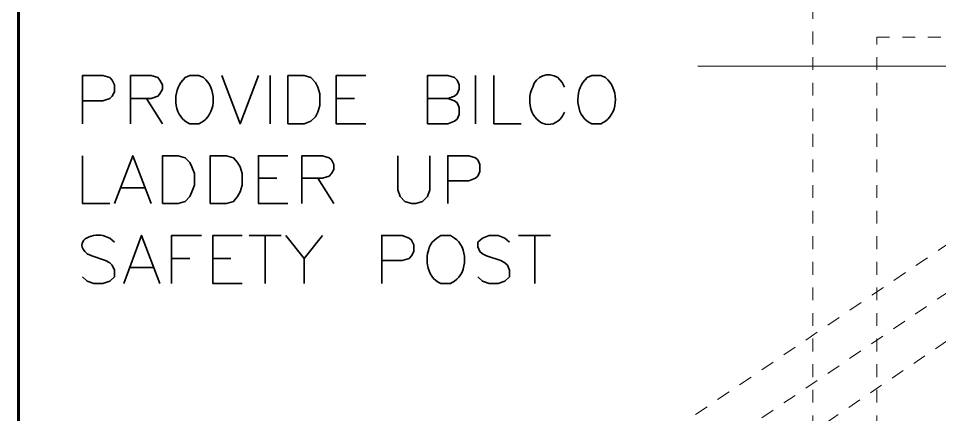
# Model space of a CAD drawing. Header units: inches. Extents: x 5 to 516, y -193 to 129.
# Drawn here: x 155.79 to 162.99, y -41.89 to -38.8 of the extents above; entities that cross this region are included whole.
import ezdxf

# ---------------------------------------------------------------- set-up
doc = ezdxf.new("R2010")
doc.units = ezdxf.units.IN
doc.header["$MEASUREMENT"] = 0
doc.linetypes.add('PDF_IMPORT', pattern=[1, 0.8, -0.2])
doc.layers.add('PDF3_Geometry', color=7, linetype='Continuous')

msp = doc.modelspace()

# ---------------------------------------------------------------- linework, layer by layer
at = {"layer": 'PDF3_Geometry', "lineweight": 60}
msp.add_lwpolyline([(290.7799874, -122.9609644), (290.7799874, -32.9700706), (155.7886422, -32.9700706), (155.7886422, -122.9609644)], dxfattribs=at)
at = {"layer": 'PDF3_Geometry', "linetype": 'PDF_IMPORT', "lineweight": 15, "ltscale": 0.134982}
msp.add_lwpolyline([(161.0816344, -41.8928316), (169.6377514, -36.1065386)], dxfattribs=at)
at = {"layer": 'PDF3_Geometry', "linetype": 'PDF_IMPORT', "lineweight": 15, "ltscale": 0.133359}
msp.add_lwpolyline([(161.2582859, -42.1494816), (169.8044107, -36.3731844)], dxfattribs=at)
at = {"layer": 'PDF3_Geometry', "linetype": 'PDF_IMPORT', "lineweight": 15, "ltscale": 0.13082}
msp.add_lwpolyline([(161.4316147, -42.4094679), (169.9610673, -36.6431698)], dxfattribs=at)
at = {"layer": 'PDF3_Geometry', "linetype": 'PDF_IMPORT', "lineweight": 15, "ltscale": 0.0625}
for points in [[(161.9982423, -43.7993798), (161.9982423, -38.3930579)], [(162.4982102, -38.9430221), (170.497705, -38.9430221)]]:
    msp.add_lwpolyline(points, dxfattribs=at)
at = {"layer": 'PDF3_Geometry', "linetype": 'PDF_IMPORT', "lineweight": 15, "ltscale": 0.075833}
msp.add_lwpolyline([(162.4982102, -43.7993798), (162.4982102, -38.9430199)], dxfattribs=at)
at = {"layer": 'PDF3_Geometry', "lineweight": 15}
msp.add_lwpolyline([(168.0245215, -44.0893596), (163.9647817, -39.1696752), (161.0982989, -39.1696752)], dxfattribs=at)
at = {"layer": 'PDF3_Geometry', "lineweight": 35}
for points in [[(156.2886067, -39.6196484), (156.2886067, -39.2430059), (156.4485965, -39.2430059), (156.5019264, -39.2596714), (156.5219251, -39.2796702), (156.5385907, -39.3163345), (156.5385907, -39.3696644), (156.5219251, -39.4029956), (156.5019264, -39.4229943), (156.4485965, -39.4396599), (156.2886067, -39.4396599)], [(156.6652509, -39.6196484), (156.6652509, -39.2430059), (156.8252406, -39.2430059), (156.8785705, -39.2596714), (156.8952361, -39.2796702), (156.9152349, -39.3163345), (156.9152349, -39.3496657), (156.8952361, -39.38633), (156.8785705, -39.4029956), (156.8252406, -39.4229943), (156.6652509, -39.4229943)], [(157.2352192, -39.2596698), (157.1985549, -39.2430042), (157.1285594, -39.2430042), (157.0918951, -39.2596698), (157.0585639, -39.2963341)], [(157.3785434, -39.2430042), (157.5218675, -39.6196467), (157.6651917, -39.2430042)], [(157.7551875, -39.2430042), (157.7551875, -39.6196467)], [(158.5051286, -39.6196484), (158.2718102, -39.6196484), (158.2718102, -39.2430059), (158.5051286, -39.2430059)], [(158.9851027, -39.6196484), (158.9851027, -39.2430059), (159.1450924, -39.2430059), (159.1984224, -39.2596714), (159.2184211, -39.2796702), (159.2350867, -39.3163345), (159.2350867, -39.3496657), (159.2184211, -39.38633), (159.1984224, -39.4029956), (159.1450924, -39.4229943), (158.9851027, -39.4229943)], [(159.3617468, -39.2430042), (159.3617468, -39.6196467)], [(159.5050753, -39.2430042), (159.5050753, -39.6196467), (159.718395, -39.6196467)], [(160.058371, -39.3329982), (160.0383723, -39.2963339), (160.0050411, -39.2596696)], [(160.3783418, -39.2596698), (160.3416775, -39.2430042), (160.271682, -39.2430042), (160.2350177, -39.2596698), (160.2016865, -39.2963341)], [(156.7885747, -39.4229921), (156.9152332, -39.6196462)], [(158.2718102, -39.4229921), (158.4151344, -39.4229921)], [(159.1450995, -39.4229921), (159.1984294, -39.4396577), (159.2184281, -39.4563233), (159.2350937, -39.4929877), (159.2350937, -39.5463176), (159.2184281, -39.5829819), (159.1984294, -39.5996475), (159.1450995, -39.6196462), (158.9851097, -39.6196462)], [(157.1285594, -39.6196467), (157.1985549, -39.6196467), (157.2352192, -39.599648)], [(160.271682, -39.6196467), (160.3416775, -39.6196467), (160.3783418, -39.599648)], [(156.2886067, -39.8696323), (156.2886067, -40.2429417), (156.5019264, -40.2429417)], [(156.5385907, -40.2429401), (156.6819149, -39.8696307), (156.825239, -40.2429401)], [(157.895172, -40.2429401), (157.6651868, -40.2429401), (157.6651868, -39.8696307), (157.895172, -39.8696307)], [(158.0051715, -40.2429401), (158.0051715, -39.8696307), (158.1651612, -39.8696307), (158.2184911, -39.8862963), (158.2351567, -39.9029619), (158.2551555, -39.9396262), (158.2551555, -39.9762905), (158.2351567, -40.0096217), (158.2184911, -40.0296205), (158.1651612, -40.0462861), (158.0051715, -40.0462861)], [(158.7551234, -39.8696323), (158.7551234, -40.1362819), (158.771789, -40.1896118), (158.8084533, -40.2262761), (158.8617832, -40.2429417), (158.8951144, -40.2429417), (158.9484443, -40.2262761), (158.9851087, -40.1896118), (159.0051074, -40.1362819), (159.0051074, -39.8696323)], [(159.1450995, -40.2429401), (159.1450995, -39.8696307), (159.3084224, -39.8696307), (159.3617523, -39.8862963), (159.3784179, -39.9029619), (159.3950835, -39.9396262), (159.3950835, -39.9929561), (159.3784179, -40.0296205), (159.3617523, -40.0462861), (159.3084224, -40.0662848), (159.1450995, -40.0662848)], [(157.6651868, -40.0462839), (157.8085109, -40.0462839)], [(158.1284953, -40.0462839), (158.2551538, -40.2429379)], [(156.5919185, -40.1196163), (156.7719069, -40.1196163)], [(156.5385907, -40.5462518), (156.5019264, -40.5129206), (156.4485965, -40.4929219)], [(156.6119231, -40.8695682), (156.7519142, -40.4929257), (156.8952383, -40.8695682)], [(156.9852309, -40.8695682), (156.9852309, -40.4929257), (157.2185493, -40.4929257)], [(157.5385326, -40.8695682), (157.3085473, -40.8695682), (157.3085473, -40.4929257), (157.5385326, -40.4929257)], [(157.5918543, -40.4929241), (157.8418383, -40.4929241)], [(157.7185145, -40.4929241), (157.7185145, -40.8695666)], [(157.8785113, -40.4929241), (158.0218355, -40.6729125), (158.0218355, -40.8695666)], [(158.1651547, -40.4929241), (158.0218306, -40.6729125)], [(158.6284632, -40.8695682), (158.6284632, -40.4929257), (158.788453, -40.4929257), (158.8417829, -40.5129244), (158.8617816, -40.52959), (158.8784472, -40.5662543), (158.8784472, -40.6195843), (158.8617816, -40.6529155), (158.8417829, -40.6729142), (158.788453, -40.6895798), (158.6284632, -40.6895798)], [(159.198418, -40.5129228), (159.1650868, -40.4929241), (159.0917582, -40.4929241), (159.058427, -40.5129228), (159.0217627, -40.546254)], [(159.6283991, -40.5462518), (159.5917348, -40.5129206), (159.5384049, -40.4929219), (159.4684094, -40.4929219), (159.4150795, -40.5129206), (159.3784152, -40.5462518), (159.3784152, -40.5829161), (159.3950808, -40.6195805), (159.4150795, -40.6362461), (159.4484107, -40.6529117), (159.5584036, -40.689576), (159.5917348, -40.7062416), (159.6117335, -40.7262403), (159.6283991, -40.7629046), (159.6283991, -40.8162345), (159.5917348, -40.8495657), (159.5384049, -40.8695644), (159.4684094, -40.8695644), (159.4150795, -40.8495657), (159.3784152, -40.8162345)], [(159.6983952, -40.4929241), (159.9483792, -40.4929241)], [(159.8250554, -40.4929241), (159.8250554, -40.8695666)], [(156.3252711, -40.6362461), (156.3619354, -40.6529117), (156.4685952, -40.689576), (156.5019264, -40.7062416), (156.5219251, -40.7262403), (156.5385907, -40.7629046), (156.5385907, -40.8162345), (156.5019264, -40.8495657), (156.4485965, -40.8695644), (156.378601, -40.8695644), (156.3252711, -40.8495657), (156.2886067, -40.8162345)], [(156.9852309, -40.672912), (157.1285551, -40.672912)], [(157.3085473, -40.672912), (157.4485383, -40.672912)], [(156.6652509, -40.7429081), (156.8419062, -40.7429081)], [(159.0917582, -40.8695666), (159.1650868, -40.8695666), (159.198418, -40.8495679)]]:
    msp.add_lwpolyline(points, dxfattribs=at)
for points in [[(157.8951796, -39.6196484), (157.8951796, -39.2430059), (158.0218382, -39.2430059), (158.0751681, -39.2596714), (158.1118324, -39.2963358), (158.128498, -39.3330001), (158.1451636, -39.38633), (158.1451636, -39.4763242), (158.128498, -39.5296541), (158.1118324, -39.5663185), (158.0751681, -39.5996497), (158.0218382, -39.6196484)], [(156.9152349, -40.2429401), (156.9152349, -39.8696307), (157.0385603, -39.8696307), (157.0918902, -39.8862963), (157.1285545, -39.9229606), (157.1452201, -39.9562918), (157.1652188, -40.0096217), (157.1652188, -40.099616), (157.1452201, -40.1529459), (157.1285545, -40.1896102), (157.0918902, -40.2262745), (157.0385603, -40.2429401)], [(157.2885426, -40.2429401), (157.2885426, -39.8696307), (157.4152012, -39.8696307), (157.4685311, -39.8862963), (157.5018623, -39.9229606), (157.521861, -39.9562918), (157.5385266, -40.0096217), (157.5385266, -40.099616), (157.521861, -40.1529459), (157.5018623, -40.1896102), (157.4685311, -40.2262745), (157.4152012, -40.2429401)]]:
    msp.add_lwpolyline(points, close=True, dxfattribs=at)
msp.add_ellipse((159.9313492, -39.4356635), major_axis=(0.0005074, 0.189851), ratio=0.77065333, start_param=1.001513143, end_param=4.196544096, dxfattribs=at)
for points in [[(160.0050411, -39.2596696), (159.9283238, -39.2103394), (159.8336076, -39.2480592), (159.808387, -39.3329982)], [(157.0585639, -39.2963341), (156.9888461, -39.3938279), (157.0081782, -39.573983), (157.1285594, -39.6196467)], [(157.2352192, -39.599648), (157.3396014, -39.5214308), (157.3353239, -39.3401091), (157.2352192, -39.2596698)], [(160.2016865, -39.2963341), (160.1319687, -39.3938279), (160.1513008, -39.573983), (160.271682, -39.6196467)], [(160.3783418, -39.599648), (160.482724, -39.5214864), (160.4784465, -39.3401091), (160.3783418, -39.2596698)], [(156.4485965, -40.4929219), (156.3569912, -40.4768118), (156.2153892, -40.5350303), (156.3252711, -40.6362461)], [(159.198418, -40.8495679), (159.3010781, -40.7845165), (159.3010781, -40.5779742), (159.198418, -40.5129228)], [(159.0217627, -40.546254), (158.9546003, -40.6500807), (158.970266, -40.8150145), (159.0917582, -40.8695666)]]:
    msp.add_open_spline(points, degree=3, dxfattribs=at)

doc.saveas('drawing.dxf')
